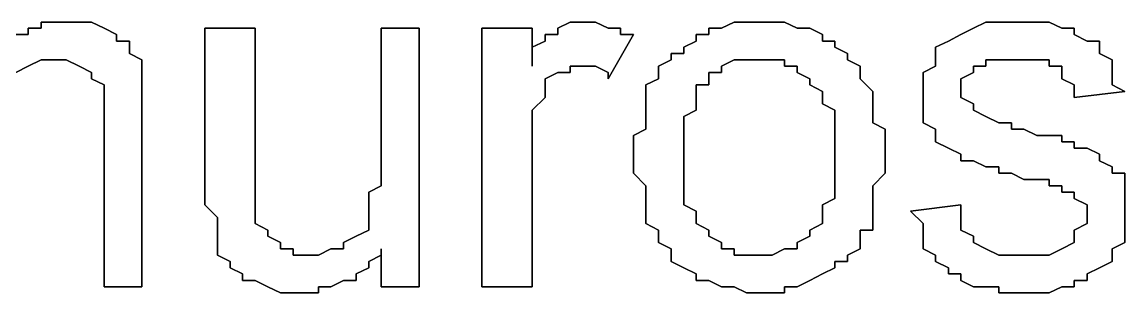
# Model space of a CAD drawing. Header units: metres. Extents: x 2.9 to 42.8, y 1.7 to 28.7.
# Drawn here: x 38.7508 to 39.0596, y 19.4663 to 19.5421 of the extents above; entities that cross this region are included whole.
import ezdxf

# ---------------------------------------------------------------- set-up
doc = ezdxf.new("R2010")
doc.units = ezdxf.units.M
doc.layers.add('GRIS', color=8, linetype='Continuous')

msp = doc.modelspace()

# ---------------------------------------------------------------- linework, layer by layer
at = {"layer": 'GRIS', "lineweight": -3}
for points in [[(38.7597, 19.5421), (38.7562, 19.5421), (38.7597, 19.5421)], [(38.7562, 19.5421), (38.7562, 19.5404), (38.7562, 19.5421)], [(38.7632, 19.5421), (38.7597, 19.5421), (38.7632, 19.5421)], [(38.7668, 19.5421), (38.7632, 19.5421), (38.7668, 19.5421)], [(38.7703, 19.5421), (38.7668, 19.5421), (38.7703, 19.5421)], [(38.7738, 19.5404), (38.7703, 19.5421), (38.7738, 19.5404)], [(38.9043, 19.5421), (38.9008, 19.5404), (38.9043, 19.5421)], [(38.9079, 19.5421), (38.9043, 19.5421), (38.9079, 19.5421)], [(38.9114, 19.5421), (38.9079, 19.5421), (38.9114, 19.5421)], [(38.9149, 19.5404), (38.9114, 19.5421), (38.9149, 19.5404)], [(38.9502, 19.5421), (38.9467, 19.5404), (38.9502, 19.5421)], [(38.9537, 19.5421), (38.9502, 19.5421), (38.9537, 19.5421)], [(38.9573, 19.5421), (38.9537, 19.5421), (38.9573, 19.5421)], [(38.9608, 19.5421), (38.9573, 19.5421), (38.9608, 19.5421)], [(38.9643, 19.5421), (38.9608, 19.5421), (38.9643, 19.5421)], [(38.9678, 19.5404), (38.9643, 19.5421), (38.9678, 19.5404)], [(39.0207, 19.5421), (39.0172, 19.5404), (39.0207, 19.5421)], [(39.0243, 19.5421), (39.0207, 19.5421), (39.0243, 19.5421)], [(39.0278, 19.5421), (39.0243, 19.5421), (39.0278, 19.5421)], [(39.0313, 19.5421), (39.0278, 19.5421), (39.0313, 19.5421)], [(39.0349, 19.5421), (39.0313, 19.5421), (39.0349, 19.5421)], [(39.0384, 19.5421), (39.0349, 19.5421), (39.0384, 19.5421)], [(39.0419, 19.5404), (39.0384, 19.5421), (39.0419, 19.5404)], [(38.7526, 19.5386), (38.7491, 19.5386), (38.7526, 19.5386)], [(38.7562, 19.5404), (38.7526, 19.5404), (38.7562, 19.5404)], [(38.7526, 19.5404), (38.7526, 19.5386), (38.7526, 19.5404)], [(38.7773, 19.5386), (38.7738, 19.5404), (38.7773, 19.5386)], [(38.7773, 19.5368), (38.7773, 19.5386), (38.7773, 19.5368)], [(38.8161, 19.5404), (38.802, 19.5404), (38.8161, 19.5404)], [(38.802, 19.5404), (38.802, 19.4963), (38.802, 19.5404)], [(38.8161, 19.4998), (38.8161, 19.5404), (38.8161, 19.4998)], [(38.862, 19.5404), (38.8514, 19.5404), (38.862, 19.5404)], [(38.8514, 19.5404), (38.8514, 19.5016), (38.8514, 19.5404)], [(38.862, 19.468), (38.862, 19.5404), (38.862, 19.468)], [(38.8937, 19.5404), (38.8796, 19.5404), (38.8937, 19.5404)], [(38.8796, 19.5404), (38.8796, 19.468), (38.8796, 19.5404)], [(38.8937, 19.5298), (38.8937, 19.5404), (38.8937, 19.5298)], [(38.9008, 19.5386), (38.8973, 19.5386), (38.9008, 19.5386)], [(38.8973, 19.5386), (38.8973, 19.5368), (38.8973, 19.5386)], [(38.9008, 19.5404), (38.9008, 19.5386), (38.9008, 19.5404)], [(38.9184, 19.5404), (38.9149, 19.5404), (38.9184, 19.5404)], [(38.9149, 19.5262), (38.922, 19.5386), (38.9149, 19.5262)], [(38.9184, 19.5386), (38.9184, 19.5404), (38.9184, 19.5386)], [(38.922, 19.5386), (38.9184, 19.5386), (38.922, 19.5386)], [(38.9431, 19.5386), (38.9396, 19.5386), (38.9431, 19.5386)], [(38.9396, 19.5386), (38.9396, 19.5368), (38.9396, 19.5386)], [(38.9467, 19.5404), (38.9431, 19.5404), (38.9467, 19.5404)], [(38.9431, 19.5404), (38.9431, 19.5386), (38.9431, 19.5404)], [(38.9714, 19.5404), (38.9678, 19.5404), (38.9714, 19.5404)], [(38.9749, 19.5386), (38.9714, 19.5404), (38.9749, 19.5386)], [(38.9749, 19.5368), (38.9749, 19.5386), (38.9749, 19.5368)], [(39.0137, 19.5386), (39.0102, 19.5368), (39.0137, 19.5386)], [(39.0172, 19.5404), (39.0137, 19.5386), (39.0172, 19.5404)], [(39.0454, 19.5404), (39.0419, 19.5404), (39.0454, 19.5404)], [(39.0454, 19.5386), (39.0454, 19.5404), (39.0454, 19.5386)], [(39.049, 19.5368), (39.0454, 19.5386), (39.049, 19.5368)], [(38.7809, 19.5368), (38.7773, 19.5368), (38.7809, 19.5368)], [(38.7809, 19.5351), (38.7809, 19.5368), (38.7809, 19.5351)], [(38.7809, 19.5333), (38.7809, 19.5351), (38.7809, 19.5333)], [(38.8973, 19.5368), (38.8937, 19.5351), (38.8973, 19.5368)], [(38.8937, 19.5351), (38.8937, 19.5315), (38.8937, 19.5351)], [(38.9396, 19.5368), (38.9361, 19.5351), (38.9396, 19.5368)], [(38.9361, 19.5351), (38.9361, 19.5333), (38.9361, 19.5351)], [(38.9784, 19.5368), (38.9749, 19.5368), (38.9784, 19.5368)], [(38.9784, 19.5351), (38.9784, 19.5368), (38.9784, 19.5351)], [(38.9819, 19.5333), (38.9784, 19.5351), (38.9819, 19.5333)], [(39.0102, 19.5368), (39.0066, 19.5351), (39.0102, 19.5368)], [(39.0066, 19.5351), (39.0066, 19.5315), (39.0066, 19.5351)], [(39.0525, 19.5368), (39.049, 19.5368), (39.0525, 19.5368)], [(39.0525, 19.5351), (39.0525, 19.5368), (39.0525, 19.5351)], [(39.0525, 19.5333), (39.0525, 19.5351), (39.0525, 19.5333)], [(38.7844, 19.5315), (38.7809, 19.5333), (38.7844, 19.5315)], [(38.9361, 19.5333), (38.9326, 19.5333), (38.9361, 19.5333)], [(38.9326, 19.5333), (38.9326, 19.5315), (38.9326, 19.5333)], [(38.9819, 19.5315), (38.9819, 19.5333), (38.9819, 19.5315)], [(39.056, 19.5315), (39.0525, 19.5333), (39.056, 19.5315)], [(38.7491, 19.528), (38.7526, 19.5298), (38.7491, 19.528)], [(38.7526, 19.5298), (38.7562, 19.5315), (38.7526, 19.5298)], [(38.7562, 19.5315), (38.7597, 19.5315), (38.7562, 19.5315)], [(38.7597, 19.5315), (38.7632, 19.5315), (38.7597, 19.5315)], [(38.7632, 19.5315), (38.7668, 19.5298), (38.7632, 19.5315)], [(38.7668, 19.5298), (38.7703, 19.528), (38.7668, 19.5298)], [(38.7844, 19.5298), (38.7844, 19.5315), (38.7844, 19.5298)], [(38.7844, 19.5262), (38.7844, 19.5298), (38.7844, 19.5262)], [(38.8937, 19.5315), (38.8937, 19.5298), (38.8937, 19.5315)], [(38.9043, 19.528), (38.9043, 19.5298), (38.9043, 19.528)], [(38.9043, 19.5298), (38.9079, 19.5298), (38.9043, 19.5298)], [(38.9079, 19.5298), (38.9114, 19.5298), (38.9079, 19.5298)], [(38.9114, 19.5298), (38.9149, 19.528), (38.9114, 19.5298)], [(38.9326, 19.5315), (38.929, 19.5298), (38.9326, 19.5315)], [(38.929, 19.5298), (38.929, 19.528), (38.929, 19.5298)], [(38.9467, 19.5298), (38.9502, 19.5315), (38.9467, 19.5298)], [(38.9467, 19.528), (38.9467, 19.5298), (38.9467, 19.528)], [(38.9502, 19.5315), (38.9537, 19.5315), (38.9502, 19.5315)], [(38.9537, 19.5315), (38.9573, 19.5315), (38.9537, 19.5315)], [(38.9573, 19.5315), (38.9608, 19.5315), (38.9573, 19.5315)], [(38.9608, 19.5315), (38.9643, 19.5315), (38.9608, 19.5315)], [(38.9643, 19.5315), (38.9643, 19.5298), (38.9643, 19.5315)], [(38.9643, 19.5298), (38.9678, 19.5298), (38.9643, 19.5298)], [(38.9678, 19.5298), (38.9678, 19.528), (38.9678, 19.5298)], [(38.9855, 19.5298), (38.9819, 19.5315), (38.9855, 19.5298)], [(38.9855, 19.528), (38.9855, 19.5298), (38.9855, 19.528)], [(39.0066, 19.5298), (39.0031, 19.528), (39.0066, 19.5298)], [(39.0066, 19.5315), (39.0066, 19.5298), (39.0066, 19.5315)], [(39.0172, 19.528), (39.0172, 19.5298), (39.0172, 19.528)], [(39.0172, 19.5298), (39.0207, 19.5298), (39.0172, 19.5298)], [(39.0207, 19.5298), (39.0207, 19.5315), (39.0207, 19.5298)], [(39.0207, 19.5315), (39.0243, 19.5315), (39.0207, 19.5315)], [(39.0243, 19.5315), (39.0278, 19.5315), (39.0243, 19.5315)], [(39.0278, 19.5315), (39.0313, 19.5315), (39.0278, 19.5315)], [(39.0313, 19.5315), (39.0349, 19.5315), (39.0313, 19.5315)], [(39.0349, 19.5315), (39.0384, 19.5315), (39.0349, 19.5315)], [(39.0384, 19.5315), (39.0384, 19.5298), (39.0384, 19.5315)], [(39.0384, 19.5298), (39.0419, 19.5298), (39.0384, 19.5298)], [(39.0419, 19.5298), (39.0419, 19.528), (39.0419, 19.5298)], [(39.056, 19.5298), (39.056, 19.5315), (39.056, 19.5298)], [(39.056, 19.528), (39.056, 19.5298), (39.056, 19.528)], [(38.7703, 19.528), (38.7703, 19.5262), (38.7703, 19.528)], [(38.7703, 19.5262), (38.7738, 19.5245), (38.7703, 19.5262)], [(38.7844, 19.5245), (38.7844, 19.5262), (38.7844, 19.5245)], [(38.8973, 19.5262), (38.9008, 19.528), (38.8973, 19.5262)], [(38.8973, 19.5245), (38.8973, 19.5262), (38.8973, 19.5245)], [(38.9008, 19.528), (38.9043, 19.528), (38.9008, 19.528)], [(38.9149, 19.528), (38.9149, 19.5262), (38.9149, 19.528)], [(38.929, 19.5262), (38.9255, 19.5245), (38.929, 19.5262)], [(38.929, 19.528), (38.929, 19.5262), (38.929, 19.528)], [(38.9431, 19.5262), (38.9431, 19.528), (38.9431, 19.5262)], [(38.9431, 19.528), (38.9467, 19.528), (38.9431, 19.528)], [(38.9431, 19.5245), (38.9431, 19.5262), (38.9431, 19.5245)], [(38.9678, 19.528), (38.9714, 19.5262), (38.9678, 19.528)], [(38.9714, 19.5262), (38.9714, 19.5245), (38.9714, 19.5262)], [(38.9855, 19.5262), (38.9855, 19.528), (38.9855, 19.5262)], [(38.989, 19.5227), (38.9855, 19.5262), (38.989, 19.5227)], [(39.0031, 19.528), (39.0031, 19.5262), (39.0031, 19.528)], [(39.0031, 19.5262), (39.0031, 19.5245), (39.0031, 19.5262)], [(39.0137, 19.5262), (39.0172, 19.528), (39.0137, 19.5262)], [(39.0137, 19.5227), (39.0137, 19.5262), (39.0137, 19.5227)], [(39.0419, 19.528), (39.0419, 19.5262), (39.0419, 19.528)], [(39.0419, 19.5262), (39.0454, 19.5245), (39.0419, 19.5262)], [(39.056, 19.5245), (39.056, 19.528), (39.056, 19.5245)], [(38.7738, 19.5245), (38.7738, 19.5227), (38.7738, 19.5245)], [(38.7738, 19.5227), (38.7738, 19.5192), (38.7738, 19.5227)], [(38.7844, 19.521), (38.7844, 19.5245), (38.7844, 19.521)], [(38.8973, 19.521), (38.8973, 19.5245), (38.8973, 19.521)], [(38.9255, 19.5245), (38.9255, 19.5227), (38.9255, 19.5245)], [(38.9255, 19.5227), (38.9255, 19.5192), (38.9255, 19.5227)], [(38.9396, 19.5227), (38.9396, 19.5245), (38.9396, 19.5227)], [(38.9396, 19.5245), (38.9431, 19.5245), (38.9396, 19.5245)], [(38.9396, 19.5192), (38.9396, 19.5227), (38.9396, 19.5192)], [(38.9714, 19.5245), (38.9749, 19.5227), (38.9714, 19.5245)], [(38.9749, 19.5227), (38.9749, 19.521), (38.9749, 19.5227)], [(38.989, 19.521), (38.989, 19.5227), (38.989, 19.521)], [(39.0031, 19.5245), (39.0031, 19.521), (39.0031, 19.5245)], [(39.0137, 19.521), (39.0137, 19.5227), (39.0137, 19.521)], [(39.0454, 19.5245), (39.0454, 19.5227), (39.0454, 19.5245)], [(39.0454, 19.5227), (39.0454, 19.521), (39.0454, 19.5227)], [(39.0454, 19.521), (39.0596, 19.5227), (39.0454, 19.521)], [(39.0596, 19.5227), (39.056, 19.5245), (39.0596, 19.5227)], [(38.7738, 19.5192), (38.7738, 19.5174), (38.7738, 19.5192)], [(38.7844, 19.5192), (38.7844, 19.521), (38.7844, 19.5192)], [(38.7844, 19.5174), (38.7844, 19.5192), (38.7844, 19.5174)], [(38.8937, 19.5174), (38.8973, 19.521), (38.8937, 19.5174)], [(38.9255, 19.5192), (38.9255, 19.5174), (38.9255, 19.5192)], [(38.9396, 19.5174), (38.9396, 19.5192), (38.9396, 19.5174)], [(38.9749, 19.521), (38.9749, 19.5192), (38.9749, 19.521)], [(38.9749, 19.5192), (38.9784, 19.5174), (38.9749, 19.5192)], [(38.989, 19.5192), (38.989, 19.521), (38.989, 19.5192)], [(38.989, 19.5174), (38.989, 19.5192), (38.989, 19.5174)], [(39.0031, 19.521), (39.0031, 19.5192), (39.0031, 19.521)], [(39.0031, 19.5192), (39.0031, 19.5157), (39.0031, 19.5192)], [(39.0172, 19.5192), (39.0137, 19.521), (39.0172, 19.5192)], [(39.0172, 19.5174), (39.0172, 19.5192), (39.0172, 19.5174)], [(38.7738, 19.5174), (38.7738, 19.5139), (38.7738, 19.5174)], [(38.7844, 19.468), (38.7844, 19.5174), (38.7844, 19.468)], [(38.8937, 19.5157), (38.8937, 19.5174), (38.8937, 19.5157)], [(38.9255, 19.5174), (38.9255, 19.5157), (38.9255, 19.5174)], [(38.9361, 19.5157), (38.9396, 19.5174), (38.9361, 19.5157)], [(38.9784, 19.5174), (38.9784, 19.5157), (38.9784, 19.5174)], [(38.989, 19.5139), (38.989, 19.5174), (38.989, 19.5139)], [(39.0207, 19.5157), (39.0172, 19.5174), (39.0207, 19.5157)], [(38.7738, 19.5139), (38.7738, 19.468), (38.7738, 19.5139)], [(38.8937, 19.5139), (38.8937, 19.5157), (38.8937, 19.5139)], [(38.8937, 19.5104), (38.8937, 19.5139), (38.8937, 19.5104)], [(38.9255, 19.5157), (38.9255, 19.5121), (38.9255, 19.5157)], [(38.9361, 19.5139), (38.9361, 19.5157), (38.9361, 19.5139)], [(38.9361, 19.5104), (38.9361, 19.5139), (38.9361, 19.5104)], [(38.9784, 19.5157), (38.9784, 19.5121), (38.9784, 19.5157)], [(38.9925, 19.5121), (38.989, 19.5139), (38.9925, 19.5121)], [(39.0031, 19.5157), (39.0031, 19.5139), (39.0031, 19.5157)], [(39.0031, 19.5139), (39.0066, 19.5121), (39.0031, 19.5139)], [(39.0243, 19.5139), (39.0207, 19.5157), (39.0243, 19.5139)], [(39.0278, 19.5139), (39.0243, 19.5139), (39.0278, 19.5139)], [(39.0278, 19.5121), (39.0278, 19.5139), (39.0278, 19.5121)], [(38.8937, 19.5086), (38.8937, 19.5104), (38.8937, 19.5086)], [(38.9255, 19.5121), (38.922, 19.5104), (38.9255, 19.5121)], [(38.922, 19.5104), (38.922, 19.5068), (38.922, 19.5104)], [(38.9361, 19.5086), (38.9361, 19.5104), (38.9361, 19.5086)], [(38.9784, 19.5121), (38.9784, 19.5104), (38.9784, 19.5121)], [(38.9784, 19.5104), (38.9784, 19.5068), (38.9784, 19.5104)], [(38.9925, 19.5086), (38.9925, 19.5121), (38.9925, 19.5086)], [(39.0066, 19.5121), (39.0066, 19.5104), (39.0066, 19.5121)], [(39.0066, 19.5104), (39.0066, 19.5086), (39.0066, 19.5104)], [(39.0313, 19.5121), (39.0278, 19.5121), (39.0313, 19.5121)], [(39.0349, 19.5104), (39.0313, 19.5121), (39.0349, 19.5104)], [(39.0384, 19.5104), (39.0349, 19.5104), (39.0384, 19.5104)], [(39.0419, 19.5104), (39.0384, 19.5104), (39.0419, 19.5104)], [(39.0419, 19.5086), (39.0419, 19.5104), (39.0419, 19.5086)], [(38.8937, 19.5068), (38.8937, 19.5086), (38.8937, 19.5068)], [(38.9361, 19.5051), (38.9361, 19.5086), (38.9361, 19.5051)], [(38.9925, 19.5068), (38.9925, 19.5086), (38.9925, 19.5068)], [(39.0066, 19.5086), (39.0102, 19.5068), (39.0066, 19.5086)], [(39.0454, 19.5086), (39.0419, 19.5086), (39.0454, 19.5086)], [(39.0454, 19.5068), (39.0454, 19.5086), (39.0454, 19.5068)], [(38.8937, 19.468), (38.8937, 19.5068), (38.8937, 19.468)], [(38.922, 19.5068), (38.922, 19.5051), (38.922, 19.5068)], [(38.922, 19.5051), (38.922, 19.5016), (38.922, 19.5051)], [(38.9361, 19.5016), (38.9361, 19.5051), (38.9361, 19.5016)], [(38.9784, 19.5068), (38.9784, 19.5051), (38.9784, 19.5068)], [(38.9784, 19.5051), (38.9784, 19.5033), (38.9784, 19.5051)], [(38.9925, 19.5051), (38.9925, 19.5068), (38.9925, 19.5051)], [(38.9925, 19.5033), (38.9925, 19.5051), (38.9925, 19.5033)], [(39.0102, 19.5068), (39.0137, 19.5051), (39.0102, 19.5068)], [(39.0137, 19.5051), (39.0137, 19.5033), (39.0137, 19.5051)], [(39.049, 19.5068), (39.0454, 19.5068), (39.049, 19.5068)], [(39.0525, 19.5051), (39.049, 19.5068), (39.0525, 19.5051)], [(39.0525, 19.5033), (39.0525, 19.5051), (39.0525, 19.5033)], [(38.8514, 19.5016), (38.8514, 19.4998), (38.8514, 19.5016)], [(38.922, 19.5016), (38.922, 19.4998), (38.922, 19.5016)], [(38.9361, 19.498), (38.9361, 19.5016), (38.9361, 19.498)], [(38.9784, 19.5033), (38.9784, 19.4998), (38.9784, 19.5033)], [(38.9925, 19.4998), (38.9925, 19.5033), (38.9925, 19.4998)], [(39.0137, 19.5033), (39.0172, 19.5033), (39.0137, 19.5033)], [(39.0172, 19.5033), (39.0207, 19.5016), (39.0172, 19.5033)], [(39.0207, 19.5016), (39.0243, 19.5016), (39.0207, 19.5016)], [(39.0243, 19.5016), (39.0243, 19.4998), (39.0243, 19.5016)], [(39.056, 19.5016), (39.0525, 19.5033), (39.056, 19.5016)], [(39.056, 19.4998), (39.056, 19.5016), (39.056, 19.4998)], [(38.8161, 19.4963), (38.8161, 19.4998), (38.8161, 19.4963)], [(38.8514, 19.4998), (38.8514, 19.4963), (38.8514, 19.4998)], [(38.922, 19.4998), (38.9255, 19.4963), (38.922, 19.4998)], [(38.9361, 19.4963), (38.9361, 19.498), (38.9361, 19.4963)], [(38.9784, 19.4998), (38.9784, 19.498), (38.9784, 19.4998)], [(38.9784, 19.498), (38.9784, 19.4945), (38.9784, 19.498)], [(38.989, 19.4963), (38.9925, 19.4998), (38.989, 19.4963)], [(39.0243, 19.4998), (39.0278, 19.4998), (39.0243, 19.4998)], [(39.0278, 19.4998), (39.0313, 19.498), (39.0278, 19.4998)], [(39.0313, 19.498), (39.0349, 19.498), (39.0313, 19.498)], [(39.0349, 19.498), (39.0384, 19.498), (39.0349, 19.498)], [(39.0384, 19.498), (39.0384, 19.4963), (39.0384, 19.498)], [(39.0596, 19.4998), (39.056, 19.4998), (39.0596, 19.4998)], [(39.0596, 19.498), (39.0596, 19.4998), (39.0596, 19.498)], [(39.0596, 19.4963), (39.0596, 19.498), (39.0596, 19.4963)], [(38.802, 19.4963), (38.802, 19.4927), (38.802, 19.4963)], [(38.8161, 19.4945), (38.8161, 19.4963), (38.8161, 19.4945)], [(38.8161, 19.491), (38.8161, 19.4945), (38.8161, 19.491)], [(38.8514, 19.4963), (38.8479, 19.4945), (38.8514, 19.4963)], [(38.8479, 19.4945), (38.8479, 19.491), (38.8479, 19.4945)], [(38.9255, 19.4963), (38.9255, 19.4945), (38.9255, 19.4963)], [(38.9255, 19.4945), (38.9255, 19.491), (38.9255, 19.4945)], [(38.9361, 19.4945), (38.9361, 19.4963), (38.9361, 19.4945)], [(38.9361, 19.491), (38.9361, 19.4945), (38.9361, 19.491)], [(38.9784, 19.4945), (38.9784, 19.4927), (38.9784, 19.4945)], [(38.989, 19.4945), (38.989, 19.4963), (38.989, 19.4945)], [(38.989, 19.4927), (38.989, 19.4945), (38.989, 19.4927)], [(39.0384, 19.4963), (39.0419, 19.4963), (39.0384, 19.4963)], [(39.0419, 19.4963), (39.0419, 19.4945), (39.0419, 19.4963)], [(39.0419, 19.4945), (39.0454, 19.4945), (39.0419, 19.4945)], [(39.0454, 19.4945), (39.0454, 19.4927), (39.0454, 19.4945)], [(39.0596, 19.4945), (39.0596, 19.4963), (39.0596, 19.4945)], [(39.0596, 19.491), (39.0596, 19.4945), (39.0596, 19.491)], [(38.802, 19.4927), (38.802, 19.491), (38.802, 19.4927)], [(38.9784, 19.4927), (38.9749, 19.491), (38.9784, 19.4927)], [(38.989, 19.4892), (38.989, 19.4927), (38.989, 19.4892)], [(39.0454, 19.4927), (39.049, 19.491), (39.0454, 19.4927)], [(38.802, 19.491), (38.8056, 19.4874), (38.802, 19.491)], [(38.8161, 19.4892), (38.8161, 19.491), (38.8161, 19.4892)], [(38.8161, 19.4874), (38.8161, 19.4892), (38.8161, 19.4874)], [(38.8479, 19.491), (38.8479, 19.4892), (38.8479, 19.491)], [(38.8479, 19.4892), (38.8479, 19.4874), (38.8479, 19.4892)], [(38.9255, 19.491), (38.9255, 19.4892), (38.9255, 19.491)], [(38.9255, 19.4892), (38.9255, 19.4874), (38.9255, 19.4892)], [(38.9396, 19.4892), (38.9361, 19.491), (38.9396, 19.4892)], [(38.9396, 19.4874), (38.9396, 19.4892), (38.9396, 19.4874)], [(38.9749, 19.491), (38.9749, 19.4892), (38.9749, 19.491)], [(38.9749, 19.4892), (38.9749, 19.4874), (38.9749, 19.4892)], [(38.989, 19.4874), (38.989, 19.4892), (38.989, 19.4874)], [(39.0137, 19.491), (38.9996, 19.4892), (39.0137, 19.491)], [(38.9996, 19.4892), (39.0031, 19.4857), (38.9996, 19.4892)], [(39.0137, 19.4892), (39.0137, 19.491), (39.0137, 19.4892)], [(39.0137, 19.4874), (39.0137, 19.4892), (39.0137, 19.4874)], [(39.049, 19.491), (39.049, 19.4874), (39.049, 19.491)], [(39.0596, 19.4892), (39.0596, 19.491), (39.0596, 19.4892)], [(39.0596, 19.4874), (39.0596, 19.4892), (39.0596, 19.4874)], [(38.8056, 19.4874), (38.8056, 19.4857), (38.8056, 19.4874)], [(38.8056, 19.4857), (38.8056, 19.4839), (38.8056, 19.4857)], [(38.8161, 19.4857), (38.8161, 19.4874), (38.8161, 19.4857)], [(38.8197, 19.4839), (38.8161, 19.4857), (38.8197, 19.4839)], [(38.8479, 19.4874), (38.8479, 19.4839), (38.8479, 19.4874)], [(38.9255, 19.4874), (38.9255, 19.4857), (38.9255, 19.4874)], [(38.9255, 19.4857), (38.929, 19.4839), (38.9255, 19.4857)], [(38.9396, 19.4857), (38.9396, 19.4874), (38.9396, 19.4857)], [(38.9431, 19.4839), (38.9396, 19.4857), (38.9431, 19.4839)], [(38.9749, 19.4857), (38.9714, 19.4839), (38.9749, 19.4857)], [(38.9749, 19.4874), (38.9749, 19.4857), (38.9749, 19.4874)], [(38.989, 19.4857), (38.989, 19.4874), (38.989, 19.4857)], [(38.989, 19.4839), (38.989, 19.4857), (38.989, 19.4839)], [(39.0031, 19.4857), (39.0031, 19.4839), (39.0031, 19.4857)], [(39.0137, 19.4839), (39.0137, 19.4874), (39.0137, 19.4839)], [(39.049, 19.4857), (39.0454, 19.4839), (39.049, 19.4857)], [(39.049, 19.4874), (39.049, 19.4857), (39.049, 19.4874)], [(39.0596, 19.4857), (39.0596, 19.4874), (39.0596, 19.4857)], [(39.0596, 19.4822), (39.0596, 19.4857), (39.0596, 19.4822)], [(38.8056, 19.4839), (38.8056, 19.4822), (38.8056, 19.4839)], [(38.8056, 19.4822), (38.8056, 19.4786), (38.8056, 19.4822)], [(38.8197, 19.4822), (38.8197, 19.4839), (38.8197, 19.4822)], [(38.8232, 19.4804), (38.8197, 19.4822), (38.8232, 19.4804)], [(38.8444, 19.4822), (38.8408, 19.4804), (38.8444, 19.4822)], [(38.8479, 19.4839), (38.8444, 19.4822), (38.8479, 19.4839)], [(38.929, 19.4839), (38.929, 19.4822), (38.929, 19.4839)], [(38.929, 19.4822), (38.929, 19.4804), (38.929, 19.4822)], [(38.9431, 19.4822), (38.9431, 19.4839), (38.9431, 19.4822)], [(38.9467, 19.4804), (38.9431, 19.4822), (38.9467, 19.4804)], [(38.9714, 19.4822), (38.9678, 19.4804), (38.9714, 19.4822)], [(38.9714, 19.4839), (38.9714, 19.4822), (38.9714, 19.4839)], [(38.9855, 19.4822), (38.9855, 19.4839), (38.9855, 19.4822)], [(38.9855, 19.4839), (38.989, 19.4839), (38.9855, 19.4839)], [(38.9855, 19.4786), (38.9855, 19.4822), (38.9855, 19.4786)], [(39.0031, 19.4839), (39.0031, 19.4804), (39.0031, 19.4839)], [(39.0172, 19.4822), (39.0137, 19.4839), (39.0172, 19.4822)], [(39.0172, 19.4804), (39.0172, 19.4822), (39.0172, 19.4804)], [(39.0454, 19.4839), (39.0454, 19.4822), (39.0454, 19.4839)], [(39.0454, 19.4822), (39.0454, 19.4804), (39.0454, 19.4822)], [(39.0596, 19.4804), (39.0596, 19.4822), (39.0596, 19.4804)], [(38.8232, 19.4786), (38.8232, 19.4804), (38.8232, 19.4786)], [(38.8408, 19.4804), (38.8408, 19.4786), (38.8408, 19.4804)], [(38.929, 19.4804), (38.9326, 19.4786), (38.929, 19.4804)], [(38.9467, 19.4786), (38.9467, 19.4804), (38.9467, 19.4786)], [(38.9678, 19.4804), (38.9678, 19.4786), (38.9678, 19.4804)], [(39.0031, 19.4804), (39.0031, 19.4786), (39.0031, 19.4804)], [(39.0207, 19.4786), (39.0172, 19.4804), (39.0207, 19.4786)], [(39.0454, 19.4804), (39.0419, 19.4786), (39.0454, 19.4804)], [(39.056, 19.4786), (39.0596, 19.4804), (39.056, 19.4786)], [(38.8056, 19.4786), (38.8056, 19.4769), (38.8056, 19.4786)], [(38.8056, 19.4769), (38.8091, 19.4751), (38.8056, 19.4769)], [(38.8267, 19.4786), (38.8232, 19.4786), (38.8267, 19.4786)], [(38.8267, 19.4769), (38.8267, 19.4786), (38.8267, 19.4769)], [(38.8303, 19.4769), (38.8267, 19.4769), (38.8303, 19.4769)], [(38.8338, 19.4769), (38.8303, 19.4769), (38.8338, 19.4769)], [(38.8373, 19.4786), (38.8338, 19.4769), (38.8373, 19.4786)], [(38.8408, 19.4786), (38.8373, 19.4786), (38.8408, 19.4786)], [(38.8479, 19.4751), (38.8514, 19.4769), (38.8479, 19.4751)], [(38.8514, 19.4769), (38.8514, 19.4786), (38.8514, 19.4769)], [(38.8514, 19.4786), (38.8514, 19.468), (38.8514, 19.4786)], [(38.9326, 19.4786), (38.9326, 19.4769), (38.9326, 19.4786)], [(38.9326, 19.4769), (38.9326, 19.4751), (38.9326, 19.4769)], [(38.9502, 19.4786), (38.9467, 19.4786), (38.9502, 19.4786)], [(38.9502, 19.4769), (38.9502, 19.4786), (38.9502, 19.4769)], [(38.9537, 19.4769), (38.9502, 19.4769), (38.9537, 19.4769)], [(38.9573, 19.4769), (38.9537, 19.4769), (38.9573, 19.4769)], [(38.9608, 19.4769), (38.9573, 19.4769), (38.9608, 19.4769)], [(38.9643, 19.4786), (38.9608, 19.4769), (38.9643, 19.4786)], [(38.9678, 19.4786), (38.9643, 19.4786), (38.9678, 19.4786)], [(38.9819, 19.4769), (38.9855, 19.4786), (38.9819, 19.4769)], [(38.9819, 19.4751), (38.9819, 19.4769), (38.9819, 19.4751)], [(39.0031, 19.4786), (39.0066, 19.4769), (39.0031, 19.4786)], [(39.0066, 19.4769), (39.0066, 19.4751), (39.0066, 19.4769)], [(39.0243, 19.4769), (39.0207, 19.4786), (39.0243, 19.4769)], [(39.0278, 19.4769), (39.0243, 19.4769), (39.0278, 19.4769)], [(39.0313, 19.4769), (39.0278, 19.4769), (39.0313, 19.4769)], [(39.0349, 19.4769), (39.0313, 19.4769), (39.0349, 19.4769)], [(39.0384, 19.4769), (39.0349, 19.4769), (39.0384, 19.4769)], [(39.0419, 19.4786), (39.0384, 19.4769), (39.0419, 19.4786)], [(39.056, 19.4769), (39.056, 19.4786), (39.056, 19.4769)], [(39.056, 19.4751), (39.056, 19.4769), (39.056, 19.4751)], [(38.8091, 19.4751), (38.8091, 19.4733), (38.8091, 19.4751)], [(38.8091, 19.4733), (38.8126, 19.4716), (38.8091, 19.4733)], [(38.8444, 19.4716), (38.8479, 19.4733), (38.8444, 19.4716)], [(38.8479, 19.4733), (38.8479, 19.4751), (38.8479, 19.4733)], [(38.9326, 19.4751), (38.9361, 19.4733), (38.9326, 19.4751)], [(38.9361, 19.4733), (38.9396, 19.4716), (38.9361, 19.4733)], [(38.9749, 19.4716), (38.9784, 19.4733), (38.9749, 19.4716)], [(38.9784, 19.4733), (38.9784, 19.4751), (38.9784, 19.4733)], [(38.9784, 19.4751), (38.9819, 19.4751), (38.9784, 19.4751)], [(39.0066, 19.4751), (39.0102, 19.4733), (39.0066, 19.4751)], [(39.0102, 19.4733), (39.0102, 19.4716), (39.0102, 19.4733)], [(39.049, 19.4716), (39.0525, 19.4733), (39.049, 19.4716)], [(39.0525, 19.4733), (39.056, 19.4751), (39.0525, 19.4733)], [(38.8126, 19.4716), (38.8126, 19.4698), (38.8126, 19.4716)], [(38.8126, 19.4698), (38.8161, 19.4698), (38.8126, 19.4698)], [(38.8161, 19.4698), (38.8197, 19.468), (38.8161, 19.4698)], [(38.8373, 19.468), (38.8408, 19.4698), (38.8373, 19.468)], [(38.8408, 19.4698), (38.8444, 19.4698), (38.8408, 19.4698)], [(38.8444, 19.4698), (38.8444, 19.4716), (38.8444, 19.4698)], [(38.9396, 19.4716), (38.9396, 19.4698), (38.9396, 19.4716)], [(38.9396, 19.4698), (38.9431, 19.4698), (38.9396, 19.4698)], [(38.9431, 19.4698), (38.9467, 19.468), (38.9431, 19.4698)], [(38.9678, 19.468), (38.9714, 19.4698), (38.9678, 19.468)], [(38.9714, 19.4698), (38.9749, 19.4716), (38.9714, 19.4698)], [(39.0102, 19.4716), (39.0137, 19.4716), (39.0102, 19.4716)], [(39.0137, 19.4716), (39.0137, 19.4698), (39.0137, 19.4716)], [(39.0137, 19.4698), (39.0172, 19.468), (39.0137, 19.4698)], [(39.0454, 19.468), (39.0454, 19.4698), (39.0454, 19.468)], [(39.0454, 19.4698), (39.049, 19.4698), (39.0454, 19.4698)], [(39.049, 19.4698), (39.049, 19.4716), (39.049, 19.4698)], [(38.7738, 19.468), (38.7844, 19.468), (38.7738, 19.468)], [(38.8197, 19.468), (38.8232, 19.4663), (38.8197, 19.468)], [(38.8338, 19.4663), (38.8338, 19.468), (38.8338, 19.4663)], [(38.8338, 19.468), (38.8373, 19.468), (38.8338, 19.468)], [(38.8514, 19.468), (38.862, 19.468), (38.8514, 19.468)], [(38.8796, 19.468), (38.8937, 19.468), (38.8796, 19.468)], [(38.9467, 19.468), (38.9502, 19.468), (38.9467, 19.468)], [(38.9502, 19.468), (38.9537, 19.4663), (38.9502, 19.468)], [(38.9643, 19.4663), (38.9643, 19.468), (38.9643, 19.4663)], [(38.9643, 19.468), (38.9678, 19.468), (38.9643, 19.468)], [(39.0172, 19.468), (39.0207, 19.468), (39.0172, 19.468)], [(39.0207, 19.468), (39.0243, 19.468), (39.0207, 19.468)], [(39.0243, 19.468), (39.0243, 19.4663), (39.0243, 19.468)], [(39.0384, 19.4663), (39.0419, 19.468), (39.0384, 19.4663)], [(39.0419, 19.468), (39.0454, 19.468), (39.0419, 19.468)], [(38.8232, 19.4663), (38.8267, 19.4663), (38.8232, 19.4663)], [(38.8267, 19.4663), (38.8303, 19.4663), (38.8267, 19.4663)], [(38.8303, 19.4663), (38.8338, 19.4663), (38.8303, 19.4663)], [(38.9537, 19.4663), (38.9573, 19.4663), (38.9537, 19.4663)], [(38.9573, 19.4663), (38.9608, 19.4663), (38.9573, 19.4663)], [(38.9608, 19.4663), (38.9643, 19.4663), (38.9608, 19.4663)], [(39.0243, 19.4663), (39.0278, 19.4663), (39.0243, 19.4663)], [(39.0278, 19.4663), (39.0313, 19.4663), (39.0278, 19.4663)], [(39.0313, 19.4663), (39.0349, 19.4663), (39.0313, 19.4663)], [(39.0349, 19.4663), (39.0384, 19.4663), (39.0349, 19.4663)]]:
    msp.add_lwpolyline(points, dxfattribs=at)

doc.saveas('drawing.dxf')
